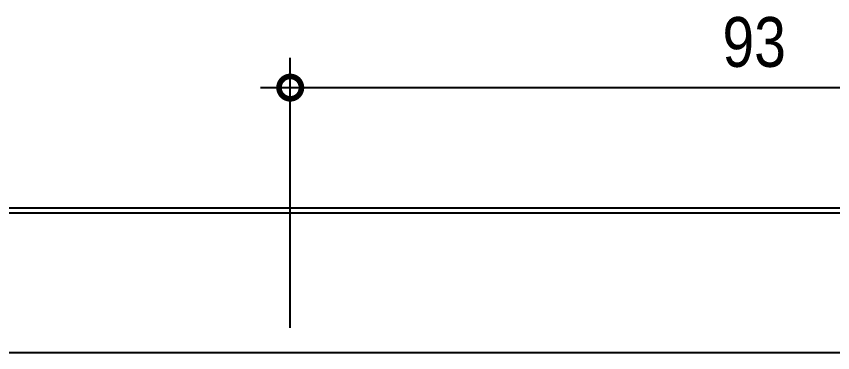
# Model space of a CAD drawing. Header units: metres. Extents: x 3 to 168, y -142 to 28.
# Drawn here: x 75.394 to 76.214, y -18.813 to -18.475 of the extents above; entities that cross this region are included whole.
import ezdxf

# ---------------------------------------------------------------- set-up
doc = ezdxf.new("R2010")
doc.units = ezdxf.units.M
for name, color, linetype in [('ARQ-ALV', 4, 'Continuous'), ('ARQ-ALV OSSO', 5, 'Continuous'), ('ARQ-DIM', 2, 'Continuous')]:
    doc.layers.add(name, color=color, linetype=linetype)
doc.styles.add('Adesa', font='ARIALN.TTF')
doc.dimstyles.new('ADESA 1-0025', dxfattribs={"dimtxt": 0.05, "dimasz": 0.045, "dimexe": 0.03, "dimexo": 0.04, "dimgap": 0.02, "dimtad": 1, "dimtoh": 1, "dimdec": 0, "dimlfac": 100, "dimzin": 4, "dimtxsty": 'Adesa', "dimblk": 'DOTSMALL', "dimcen": 1, "dimdle": 0.03, "dimclrd": 1, "dimclre": 1, "dimclrt": 256, "dimazin": 1, "dimtm": 1e-09, "dimtfac": 1, "dimtdec": 0, "dimtix": 1, "dimtmove": 2, "dimatfit": 0, "dimldrblk": 'DOTSMALL', "dimfxl": 0.8, "dimtvp": 2, "dimtolj": 1, "dimtzin": 0, "dimarcsym": 0})

# ---------------------------------------------------------------- blocks, each defined once
blk = doc.blocks.new('_DotSmall')
at = {"color": 0, "linetype": 'ByBlock', "const_width": 0.5}
blk.add_lwpolyline([(-0.0625, 0, 1), (0.0625, 0, 1)], format="xyb", close=True, dxfattribs=at)
blk = doc.blocks.new('*D607')
at = {"layer": 'ARQ-DIM', "color": 1, "lineweight": -2, "transparency": 16777216}
for p, q in [((75.66915, -18.78799), (75.66915, -18.51677)), ((76.60077, -18.78844), (76.60077, -18.51677)), ((75.63915, -18.54677), (76.63077, -18.54677))]:
    blk.add_line(p, q, dxfattribs=at)
at = {"layer": 'Defpoints', "color": 0, "transparency": 16777216}
for p in [(76.60077, -18.54677), (75.66915, -18.82799, -0.0002), (76.60077, -18.82844, -0.0002)]:
    blk.add_point(p, dxfattribs=at)
at = {"layer": 'ARQ-DIM', "color": 1, "lineweight": -2, "transparency": 16777216, "xscale": 0.045, "yscale": 0.045, "zscale": 0.045, "rotation": 180}
blk.add_blockref('_DotSmall', (75.66915, -18.54677), dxfattribs=at)
at = {"layer": 'ARQ-DIM', "color": 1, "lineweight": -2, "transparency": 16777216, "xscale": 0.045, "yscale": 0.045, "zscale": 0.045}
blk.add_blockref('_DotSmall', (76.60077, -18.54677), dxfattribs=at)
at = {"layer": 'ARQ-DIM', "transparency": 16777216, "insert": (76.13496, -18.50124), "char_height": 0.05, "attachment_point": 5, "style": 'Adesa'}
blk.add_mtext('\\A1;93', dxfattribs=at)
blk = doc.blocks.new('AREAS MOLHADAS')
at = {"layer": 'ARQ-ALV'}
blk.add_line((77.60663, -18.66798, 0), (74.93667, -18.66798, 0.00001), dxfattribs=at)
at = {"layer": 'ARQ-ALV OSSO'}
blk.add_line((76.84664, -18.81298), (74.72293, -18.81298, 0), dxfattribs=at)
at = {"layer": 'ARQ-ALV OSSO', "elevation": 0}
blk.add_lwpolyline([(77.60663, -18.67298), (74.91667, -18.67298)], dxfattribs=at)
at = {"layer": 'ARQ-DIM'}
dim = blk.add_linear_dim(base=(76.60077, -18.54677, 0.00009), p1=(75.66915, -18.82799, -0.00011), p2=(76.60077, -18.82844, -0.00011), angle=180, dimstyle='ADESA 1-0025', dxfattribs=at)
dim.commit()
dim.dimension.update_dxf_attribs({"geometry": '*D607', "text_midpoint": (76.13496, -18.50124, 0.00009)})

msp = doc.modelspace()

# ---------------------------------------------------------------- block references
msp.add_blockref('AREAS MOLHADAS', (0, 0))

doc.saveas('drawing.dxf')
